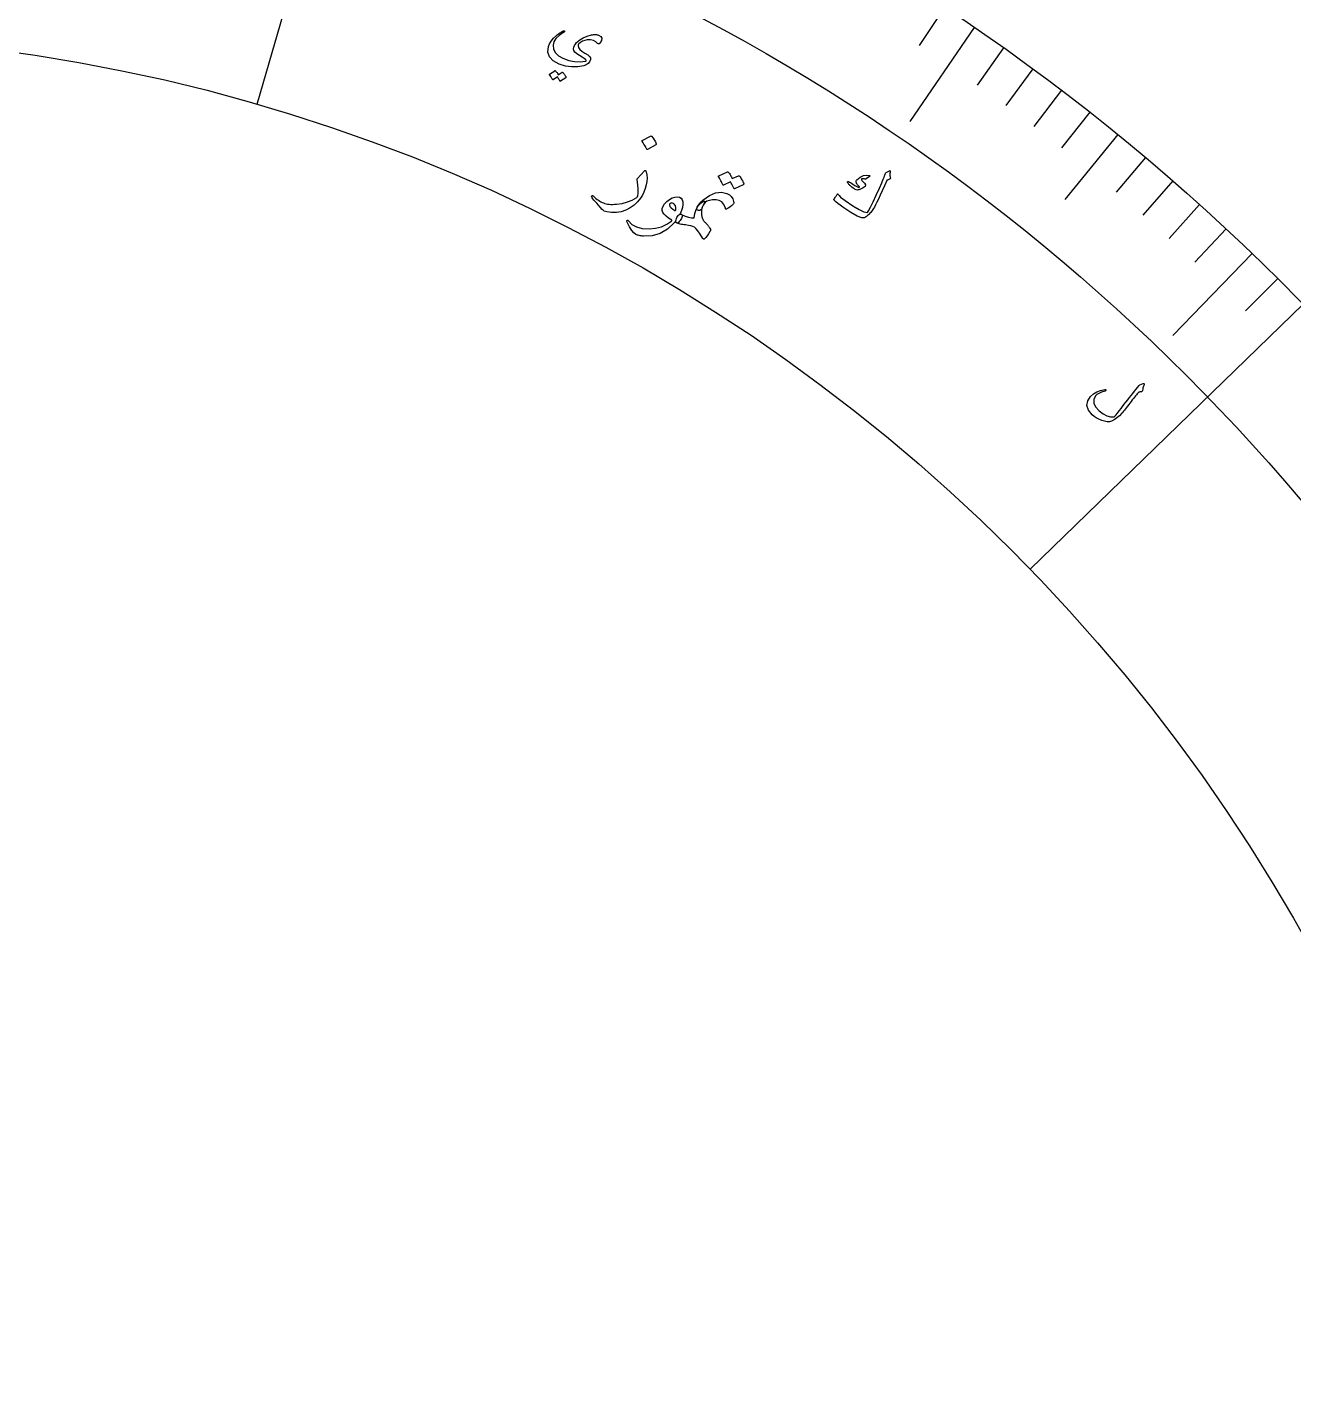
# Model space of a CAD drawing. Header units: millimetres. Extents: x -82 to 82, y -82 to 107.
# Drawn here: x 6.76 to 39.71, y 10.92 to 46 of the extents above; entities that cross this region are included whole.
import ezdxf

# ---------------------------------------------------------------- set-up
doc = ezdxf.new("R2010")
doc.units = ezdxf.units.MM
for name, color, linetype in [('ENGRAVE', 7, 'Continuous'), ('ENGRAVE_FINE', 8, 'Continuous'), ('TEXT', 5, 'Continuous')]:
    doc.layers.add(name, color=color, linetype=linetype)

msp = doc.modelspace()

# ---------------------------------------------------------------- linework, layer by layer
at = {"layer": 'ENGRAVE'}
for points in [[(15.4959, 53.4881), (12.7411, 43.9791)], [(31.4084, 45.9849), (29.7333, 43.5323)], [(35.146, 43.1956), (33.7714, 41.5062)], [(38.6431, 40.0975), (36.5821, 37.959)], [(39.9688, 38.7761), (32.8633, 31.8826)]]:
    msp.add_lwpolyline(points, dxfattribs=at)
for radius in [80.85, 80.85, 78.6844, 74.6625, 74.6625, 71.4862, 65.5875, 65.5875, 62.1225, 55.6875, 55.6875, 52.2225, 45.7875, 45.7875]:
    msp.add_circle((0, 0), radius, dxfattribs=at)
at = {"layer": 'ENGRAVE_FINE'}
for points in [[(30.6344, 46.5041), (29.9809, 45.512)], [(32.1739, 45.4526), (31.4875, 44.4829)], [(32.9306, 44.9074), (32.2281, 43.9493)], [(33.6783, 44.3494), (32.9599, 43.4033)], [(34.4169, 43.7787), (33.6826, 42.8448)], [(35.8655, 42.6001), (35.1003, 41.6913)], [(36.5751, 41.9924), (35.7949, 41.0965)], [(37.2747, 41.3726), (36.4796, 40.49)], [(37.9641, 40.7409), (37.1542, 39.8718)], [(39.3114, 39.4425), (38.4727, 38.6011)]]:
    msp.add_lwpolyline(points, dxfattribs=at)
at = {"layer": 'TEXT'}
for points in [[(21.6088, 45.5686), (21.5627, 45.6127), (21.5019, 45.6423), (21.4265, 45.6573), (21.3366, 45.6576), (21.2745, 45.6468), (21.2173, 45.6259), (21.165, 45.595), (21.1177, 45.5541), (21.1105, 45.5448), (21.1053, 45.5341), (21.102, 45.522), (21.1007, 45.5085), (21.1107, 45.46), (21.1429, 45.4119), (21.1972, 45.3642), (21.2737, 45.3168), (21.3494, 45.2708), (21.4, 45.2279), (21.4254, 45.1885), (21.4257, 45.1524), (21.3982, 45.0902), (21.3602, 45.0412), (21.3119, 45.0053), (21.2533, 44.9825), (21.0888, 44.9553), (20.9271, 44.9539), (20.7679, 44.9783), (20.611, 45.0286), (20.4537, 45.1141), (20.3543, 45.2188), (20.3127, 45.3431), (20.3292, 45.4872), (20.3579, 45.5576), (20.4015, 45.6284), (20.46, 45.6996), (20.5336, 45.7713), (20.5565, 45.7901), (20.5794, 45.8079), (20.6022, 45.8247), (20.6249, 45.8405), (20.6478, 45.8554), (20.6709, 45.8694), (20.6943, 45.8825), (20.7179, 45.8947), (20.7295, 45.8989), (20.7382, 45.8988), (20.7439, 45.8944), (20.7466, 45.8858), (20.7463, 45.8767), (20.7436, 45.8688), (20.7385, 45.8619), (20.7311, 45.856), (20.6105, 45.775), (20.5235, 45.6921), (20.47, 45.6074), (20.4497, 45.521), (20.4616, 45.4151), (20.5075, 45.3233), (20.5874, 45.2456), (20.7014, 45.1818), (20.8585, 45.1243), (21.0094, 45.0924), (21.1542, 45.0862), (21.2931, 45.1059), (21.3023, 45.1088), (21.3075, 45.1135), (21.3087, 45.1202), (21.3059, 45.1287), (21.2886, 45.1502), (21.2539, 45.1779), (21.2019, 45.2116), (21.1324, 45.2513), (21.0631, 45.2947), (21.0149, 45.3378), (20.9877, 45.3809), (20.9817, 45.424), (20.9898, 45.4676), (21.006, 45.5098), (21.0302, 45.5505), (21.0624, 45.5899), (21.1408, 45.6602), (21.2307, 45.7167), (21.3321, 45.7593), (21.4451, 45.7879), (21.4743, 45.7935), (21.5018, 45.7973), (21.5277, 45.7992), (21.552, 45.7994), (21.5747, 45.7979), (21.5955, 45.7949), (21.6147, 45.7903), (21.6321, 45.7843), (21.6939, 45.7477), (21.7202, 45.7008), (21.711, 45.6437), (21.6663, 45.5764), (21.6492, 45.5606), (21.634, 45.5541), (21.6205, 45.5568), (21.6088, 45.5686)], [(20.6841, 44.8145), (20.6871, 44.8157), (20.6906, 44.8156), (20.6946, 44.8143), (20.6989, 44.8118), (20.7124, 44.798), (20.7251, 44.7838), (20.7369, 44.7692), (20.7479, 44.7542), (20.7581, 44.7387), (20.7677, 44.7225), (20.7765, 44.7055), (20.7846, 44.6879), (20.7856, 44.6832), (20.785, 44.679), (20.7829, 44.6752), (20.7792, 44.6719), (20.6402, 44.5804), (20.6372, 44.5797), (20.634, 44.5811), (20.6306, 44.5848), (20.6269, 44.5906), (20.6247, 44.5954), (20.6208, 44.6024), (20.6151, 44.6116), (20.6077, 44.6231), (20.5986, 44.6369), (20.5875, 44.6532), (20.5746, 44.672), (20.5598, 44.6933), (20.451, 44.6224), (20.4467, 44.6206), (20.4427, 44.6216), (20.4389, 44.6252), (20.4353, 44.6316), (20.4322, 44.6371), (20.4272, 44.6456), (20.4202, 44.657), (20.4114, 44.6712), (20.4004, 44.6886), (20.387, 44.709), (20.3713, 44.7325), (20.3533, 44.7591), (20.3519, 44.7629), (20.3519, 44.7659), (20.3533, 44.7683), (20.3563, 44.7701), (20.4941, 44.8567), (20.4971, 44.8579), (20.5006, 44.8578), (20.5046, 44.8565), (20.5089, 44.854), (20.5208, 44.843), (20.5318, 44.8315), (20.5421, 44.8194), (20.5517, 44.8068), (20.5605, 44.7937), (20.5686, 44.7803), (20.5761, 44.7665), (20.583, 44.7524)], [(22.9883, 43.1555), (22.9931, 43.1569), (22.9985, 43.1564), (23.0045, 43.154), (23.0111, 43.1497), (23.0498, 43.1041), (23.0832, 43.0557), (23.1114, 43.0045), (23.1344, 42.9504), (23.1357, 42.9434), (23.1348, 42.9375), (23.1317, 42.9329), (23.1264, 42.9294), (22.908, 42.8056), (22.9013, 42.8035), (22.895, 42.8054), (22.8894, 42.8114), (22.8843, 42.8214), (22.8799, 42.8301), (22.8727, 42.8435), (22.8628, 42.8614), (22.8501, 42.884), (22.8343, 42.9114), (22.815, 42.9438), (22.7924, 42.9812), (22.7663, 43.0235), (22.7632, 43.0298), (22.7626, 43.0349), (22.7646, 43.0386), (22.7691, 43.0409)], [(22.8322, 42.253), (22.836, 42.2567), (22.8396, 42.2594), (22.843, 42.2609), (22.8463, 42.2613), (22.8535, 42.2582), (22.8604, 42.2505), (22.8668, 42.2383), (22.8727, 42.2216), (22.8888, 42.1439), (22.8942, 42.0613), (22.8887, 41.9738), (22.8725, 41.8813), (22.8471, 41.7862), (22.8144, 41.6966), (22.7743, 41.6126), (22.7271, 41.5341), (22.6477, 41.4402), (22.5569, 41.358), (22.4547, 41.2876), (22.3411, 41.2288), (22.2202, 41.1852), (22.0971, 41.1628), (21.9717, 41.1616), (21.844, 41.1815), (21.8117, 41.1904), (21.7819, 41.2041), (21.7545, 41.2223), (21.7296, 41.2451), (21.6754, 41.3041), (21.6266, 41.3579), (21.5834, 41.4066), (21.5457, 41.4501), (21.5137, 41.4885), (21.4877, 41.5216), (21.4675, 41.5494), (21.4533, 41.572), (21.4509, 41.5779), (21.4498, 41.5832), (21.4499, 41.5878), (21.4512, 41.5919), (21.4542, 41.5965), (21.4579, 41.6002), (21.4623, 41.6033), (21.4675, 41.6055), (21.4731, 41.6063), (21.4789, 41.6051), (21.4847, 41.6019), (21.4907, 41.5967), (21.5264, 41.5637), (21.5614, 41.5337), (21.5955, 41.5066), (21.6288, 41.4825), (21.6617, 41.4611), (21.6943, 41.4423), (21.7268, 41.4262), (21.7591, 41.4127), (21.7926, 41.4015), (21.8284, 41.3924), (21.8668, 41.3853), (21.9076, 41.3802), (21.9509, 41.3773), (21.9968, 41.3767), (22.0454, 41.3785), (22.0967, 41.3825), (22.246, 41.4036), (22.3838, 41.4392), (22.5101, 41.4896), (22.6248, 41.5549), (22.6331, 41.5607), (22.6403, 41.5688), (22.6463, 41.579), (22.6511, 41.5915), (22.663, 41.6743), (22.6643, 41.7728), (22.6549, 41.8869), (22.6347, 42.0167), (22.6348, 42.0242), (22.6357, 42.0304), (22.6376, 42.0354), (22.6404, 42.039)], [(25.2728, 42.1228), (25.2777, 42.124), (25.2831, 42.1232), (25.289, 42.1204), (25.2954, 42.1158), (25.3143, 42.0924), (25.3319, 42.0685), (25.3482, 42.0442), (25.3632, 42.0195), (25.3769, 41.9941), (25.3893, 41.9678), (25.4006, 41.9405), (25.4107, 41.9124), (25.4115, 41.9051), (25.4101, 41.8989), (25.4063, 41.8936), (25.4001, 41.8894), (25.1728, 41.7786), (25.1681, 41.7782), (25.1634, 41.781), (25.1586, 41.7872), (25.1537, 41.7967), (25.151, 41.8043), (25.1459, 41.8156), (25.1385, 41.8306), (25.1286, 41.8492), (25.1164, 41.8718), (25.1015, 41.8985), (25.0842, 41.9293), (25.0643, 41.9643), (24.8867, 41.8782), (24.8799, 41.8764), (24.8737, 41.8786), (24.8683, 41.8848), (24.8637, 41.8951), (24.8596, 41.904), (24.853, 41.9177), (24.8439, 41.9361), (24.8321, 41.9593), (24.8175, 41.9874), (24.7996, 42.0207), (24.7785, 42.0591), (24.7542, 42.1026), (24.7525, 42.1084), (24.7529, 42.1131), (24.7555, 42.1164), (24.7603, 42.1185), (24.9848, 42.2229), (24.9896, 42.2241), (24.995, 42.2233), (25.0009, 42.2206), (25.0074, 42.216), (25.0242, 42.1972), (25.0397, 42.1777), (25.054, 42.1575), (25.0671, 42.1367), (25.0789, 42.1153), (25.0897, 42.0935), (25.0995, 42.0713), (25.1081, 42.0488)], [(29.2201, 42.229), (29.2176, 42.2065), (29.216, 42.1846), (29.2154, 42.1633), (29.2158, 42.1426), (29.2172, 42.1223), (29.2199, 42.1026), (29.2237, 42.0833), (29.2287, 42.0645), (29.2293, 42.0554), (29.2261, 42.0475), (29.2192, 42.0408), (29.2085, 42.0354), (29.1485, 42.009), (29.1424, 42.0059), (29.1375, 42.003), (29.1339, 42.0004), (29.1317, 41.998), (29.0711, 41.8561), (29.0154, 41.7286), (28.9646, 41.6154), (28.9187, 41.5164), (28.8778, 41.4319), (28.8418, 41.362), (28.8109, 41.3065), (28.7849, 41.2657), (28.7327, 41.1908), (28.7148, 41.168), (28.6957, 41.1459), (28.6754, 41.1245), (28.6539, 41.1038), (28.6311, 41.0839), (28.6069, 41.0648), (28.5813, 41.0465), (28.5543, 41.029), (28.4833, 41.0246), (28.3652, 41.07), (28.1999, 41.1646), (27.9867, 41.3081), (27.9218, 41.3553), (27.8628, 41.4007), (27.8098, 41.4442), (27.7628, 41.4858), (27.7595, 41.491), (27.7581, 41.4962), (27.7587, 41.5015), (27.7614, 41.5069), (27.7758, 41.5316), (27.7891, 41.5539), (27.8013, 41.5739), (27.8124, 41.5916), (27.8224, 41.6071), (27.8316, 41.6207), (27.8399, 41.6324), (27.8473, 41.6421), (27.8518, 41.6474), (27.856, 41.6492), (27.8598, 41.6477), (27.8633, 41.6427), (27.8921, 41.6076), (27.9331, 41.5684), (27.9865, 41.525), (28.0521, 41.4775), (28.2523, 41.3415), (28.4149, 41.244), (28.5403, 41.1852), (28.6289, 41.1655), (28.6612, 41.2121), (28.7105, 41.3033), (28.7769, 41.4391), (28.8601, 41.6196), (28.9418, 41.8013), (29.003, 41.9393), (29.0437, 42.0333), (29.064, 42.0833), (29.0692, 42.0973), (29.074, 42.1104), (29.0785, 42.1226), (29.0827, 42.1338), (29.0865, 42.1441), (29.0898, 42.1533), (29.0926, 42.1614), (29.095, 42.1683), (29.101, 42.183), (29.109, 42.1954), (29.119, 42.2057), (29.1309, 42.2137), (29.2009, 42.2514), (29.2061, 42.2537), (29.2105, 42.2544), (29.2142, 42.2537), (29.2172, 42.2515), (29.2195, 42.2469), (29.2208, 42.2416), (29.221, 42.2357), (29.2201, 42.229)], [(28.6865, 42.1254), (28.6892, 42.123), (28.6909, 42.1201), (28.6918, 42.1167), (28.6917, 42.1128), (28.6906, 42.11), (28.6891, 42.1073), (28.687, 42.1046), (28.6843, 42.102), (28.596, 42.0427), (28.5864, 42.0372), (28.5779, 42.0337), (28.5705, 42.0322), (28.5642, 42.0328), (28.5409, 42.0406), (28.5193, 42.0447), (28.4995, 42.0451), (28.4815, 42.0417), (28.4755, 42.0376), (28.4744, 42.0296), (28.4781, 42.0178), (28.4866, 42.0022), (28.4932, 41.9933), (28.5003, 41.9844), (28.5079, 41.9755), (28.5158, 41.9666), (28.5243, 41.9576), (28.5334, 41.9485), (28.543, 41.9392), (28.5533, 41.9298), (28.5817, 41.8867), (28.5715, 41.8447), (28.5229, 41.8039), (28.436, 41.7641), (28.4054, 41.7554), (28.3783, 41.7509), (28.3546, 41.7506), (28.3343, 41.7544), (28.3146, 41.7625), (28.2898, 41.7772), (28.2599, 41.7984), (28.2248, 41.8262), (28.2071, 41.8408), (28.1908, 41.8553), (28.1758, 41.8697), (28.1622, 41.8841), (28.1498, 41.8981), (28.1383, 41.9114), (28.1278, 41.924), (28.1182, 41.9361), (28.1135, 41.9452), (28.1113, 41.9536), (28.1117, 41.961), (28.1146, 41.9676), (28.1196, 41.9731), (28.1255, 41.9755), (28.1321, 41.9748), (28.1395, 41.9711), (28.1621, 41.958), (28.1876, 41.9428), (28.2158, 41.9254), (28.2468, 41.9057), (28.3046, 41.8691), (28.3511, 41.8426), (28.3864, 41.8261), (28.4104, 41.8198), (28.4141, 41.8199), (28.4171, 41.8214), (28.4194, 41.8242), (28.4208, 41.8285), (28.421, 41.8316), (28.4198, 41.8353), (28.4174, 41.8397), (28.4136, 41.8446), (28.3759, 41.8859), (28.3608, 41.9041), (28.3493, 41.9219), (28.3417, 41.9395), (28.3377, 41.9567), (28.3367, 41.9746), (28.3395, 41.9904), (28.3463, 42.004), (28.3571, 42.0156), (28.4445, 42.0836), (28.5285, 42.1246), (28.6092, 42.1385), (28.6865, 42.1254)], [(23.5996, 40.8963), (23.4288, 40.7292), (23.2394, 40.6158), (23.0315, 40.5556), (22.8049, 40.5482), (22.7755, 40.5511), (22.747, 40.5548), (22.7193, 40.5593), (22.6926, 40.5648), (22.667, 40.5712), (22.6427, 40.5787), (22.6198, 40.5871), (22.5983, 40.5966), (22.5513, 40.6325), (22.4987, 40.6974), (22.4401, 40.7913), (22.3754, 40.9143), (22.3698, 40.9299), (22.3685, 40.9427), (22.3715, 40.9528), (22.3788, 40.9602), (22.3882, 40.9638), (22.3973, 40.9628), (22.4063, 40.9571), (22.415, 40.9468), (22.5015, 40.8536), (22.6199, 40.7884), (22.7706, 40.7507), (22.9537, 40.7402), (23.1171, 40.7552), (23.2686, 40.7954), (23.4083, 40.861), (23.5361, 40.9522), (23.5382, 40.9568), (23.5389, 40.9611), (23.5381, 40.9649), (23.5359, 40.9684), (23.4561, 41.0206), (23.3913, 41.0705), (23.3414, 41.1181), (23.3066, 41.1636), (23.288, 41.2138), (23.2893, 41.268), (23.3102, 41.3264), (23.351, 41.3888), (23.3572, 41.3966), (23.3638, 41.4044), (23.3708, 41.4122), (23.3782, 41.42), (23.3861, 41.4279), (23.3945, 41.4361), (23.4034, 41.4445), (23.413, 41.4533), (23.4808, 41.5066), (23.548, 41.5446), (23.6147, 41.5673), (23.6807, 41.5745), (23.7392, 41.5657), (23.7829, 41.5403), (23.8119, 41.4983), (23.8261, 41.4398), (23.8271, 41.3691), (23.8156, 41.2943), (23.7916, 41.2154), (23.7551, 41.1324), (23.7599, 41.1297), (23.7646, 41.1273), (23.7693, 41.1251), (23.7738, 41.1232), (23.7784, 41.1212), (23.7831, 41.119), (23.7878, 41.1166), (23.7926, 41.1139), (23.8068, 41.1011), (23.8134, 41.0833), (23.8123, 41.0607), (23.8036, 41.0333), (23.7904, 41.0052), (23.7742, 40.9785), (23.7552, 40.9529), (23.7333, 40.9287), (23.7116, 40.9088), (23.693, 40.8963), (23.6775, 40.8914), (23.6652, 40.8939), (23.6198, 40.9201), (23.6169, 40.9159), (23.6126, 40.9105), (23.6068, 40.904), (23.5996, 40.8963)], [(23.6403, 41.2339), (23.6404, 41.2928), (23.6306, 41.3401), (23.6108, 41.3757), (23.5812, 41.3997), (23.5587, 41.4056), (23.5366, 41.4073), (23.515, 41.4048), (23.4937, 41.398), (23.4851, 41.3928), (23.4799, 41.3849), (23.4779, 41.3744), (23.4792, 41.3612), (23.4916, 41.325), (23.5192, 41.2894), (23.5618, 41.2545), (23.6196, 41.22), (23.6263, 41.2178), (23.632, 41.2193), (23.6367, 41.2247), (23.6403, 41.2339)], [(24.3517, 41.357), (24.3339, 41.3203), (24.3213, 41.2736), (24.3137, 41.217), (24.3112, 41.1506), (24.3125, 41.1247), (24.3149, 41.0997), (24.3184, 41.0757), (24.3231, 41.0526), (24.3289, 41.0305), (24.3359, 41.0093), (24.3441, 40.989), (24.3534, 40.9697), (24.3582, 40.9618), (24.3651, 40.9526), (24.3739, 40.9419), (24.3848, 40.9298), (24.3976, 40.9162), (24.4122, 40.9009), (24.4286, 40.8839), (24.4468, 40.8652), (24.4612, 40.8499), (24.4743, 40.8352), (24.4861, 40.8211), (24.4967, 40.8076), (24.5062, 40.7944), (24.5151, 40.7814), (24.5232, 40.7687), (24.5307, 40.7561), (24.5417, 40.7342), (24.5456, 40.7121), (24.5425, 40.6897), (24.5323, 40.6671), (24.4945, 40.6095), (24.4586, 40.5598), (24.4247, 40.5179), (24.3926, 40.4838), (24.3782, 40.4712), (24.3652, 40.4677), (24.3535, 40.4731), (24.3432, 40.4874), (24.2744, 40.6013), (24.2152, 40.6885), (24.1657, 40.749), (24.1262, 40.7828), (24.0859, 40.8017), (24.0341, 40.8176), (23.9709, 40.8305), (23.8964, 40.8402), (23.8582, 40.8442), (23.8226, 40.8489), (23.7896, 40.8543), (23.7592, 40.8603), (23.7314, 40.8673), (23.7061, 40.8754), (23.6832, 40.8848), (23.6628, 40.8952), (23.6511, 40.9064), (23.6448, 40.9234), (23.6438, 40.9462), (23.6481, 40.9748), (23.6573, 41.0063), (23.6697, 41.0357), (23.6851, 41.0629), (23.7037, 41.0878), (23.7242, 41.1073), (23.7452, 41.118), (23.7667, 41.1198), (23.7888, 41.1129), (23.8865, 41.0716), (23.975, 41.0434), (24.0545, 41.0285), (24.125, 41.0268), (24.1385, 41.14), (24.1728, 41.2434), (24.228, 41.3369), (24.3043, 41.4205), (24.3662, 41.4585), (24.3947, 41.4606), (24.3899, 41.4267), (24.3517, 41.357)], [(24.3269, 41.2873), (24.3123, 41.2539), (24.2914, 41.2312), (24.2642, 41.2191), (24.2306, 41.2175), (24.2037, 41.2255), (24.19, 41.2422), (24.1895, 41.2678), (24.2024, 41.3021), (24.2339, 41.3539), (24.2688, 41.4017), (24.3071, 41.4454), (24.3488, 41.4852), (24.5188, 41.6066), (24.6798, 41.6769), (24.8316, 41.6958), (24.974, 41.6634), (25.0367, 41.6288), (25.0866, 41.5818), (25.1235, 41.5226), (25.1476, 41.451), (25.1506, 41.4283), (25.1494, 41.409), (25.1441, 41.3931), (25.1346, 41.3804), (25.0901, 41.3409), (25.0479, 41.3072), (25.0082, 41.2794), (24.9708, 41.2575), (24.9581, 41.254), (24.9476, 41.256), (24.9393, 41.2637), (24.9331, 41.277), (24.8926, 41.371), (24.8393, 41.4387), (24.7734, 41.4799), (24.695, 41.4947), (24.5977, 41.4936), (24.5174, 41.4815), (24.4541, 41.4584), (24.4078, 41.4245), (24.3809, 41.3935), (24.3585, 41.3603), (24.3405, 41.3249), (24.3269, 41.2873)], [(35.8065, 36.7116), (35.8128, 36.7134), (35.8187, 36.7133), (35.8242, 36.7114), (35.8292, 36.7077), (35.8329, 36.7026), (35.8344, 36.6967), (35.8338, 36.6899), (35.8311, 36.6824), (35.8139, 36.6394), (35.8015, 36.5999), (35.7941, 36.5636), (35.7916, 36.5307), (35.7897, 36.5198), (35.7837, 36.5111), (35.7734, 36.5045), (35.759, 36.5001), (35.7512, 36.4988), (35.7437, 36.4974), (35.7366, 36.4961), (35.7298, 36.4947), (35.7235, 36.4935), (35.7176, 36.4924), (35.7122, 36.4915), (35.7073, 36.4907), (35.6987, 36.489), (35.6902, 36.4853), (35.6817, 36.4797), (35.6732, 36.472), (35.6523, 36.4474), (35.6298, 36.4203), (35.6059, 36.3905), (35.5804, 36.3582), (35.5532, 36.3234), (35.5244, 36.2862), (35.4939, 36.2466), (35.4616, 36.2046), (35.43, 36.1622), (35.4, 36.1226), (35.3715, 36.0858), (35.3447, 36.0519), (35.3195, 36.0206), (35.2959, 35.9917), (35.274, 35.9654), (35.2536, 35.9416), (35.1905, 35.8738), (35.1237, 35.8165), (35.0533, 35.7697), (34.9791, 35.7332), (34.928, 35.7193), (34.8689, 35.7179), (34.8019, 35.7291), (34.7268, 35.7529), (34.6518, 35.785), (34.586, 35.8199), (34.5295, 35.8577), (34.4823, 35.8985), (34.3846, 36.022), (34.3446, 36.1421), (34.3624, 36.259), (34.4383, 36.3728), (34.5133, 36.4402), (34.6001, 36.4935), (34.6987, 36.5327), (34.8092, 36.5576), (34.8164, 36.5583), (34.8224, 36.5572), (34.8271, 36.5545), (34.8305, 36.5502), (34.8332, 36.5445), (34.8344, 36.5393), (34.8341, 36.5346), (34.8324, 36.5304), (34.8288, 36.5249), (34.8244, 36.5206), (34.8191, 36.5175), (34.8129, 36.5154), (34.7245, 36.4847), (34.6542, 36.4537), (34.6021, 36.4224), (34.5682, 36.3909), (34.5221, 36.2974), (34.5226, 36.2009), (34.5697, 36.1013), (34.6631, 35.9985), (34.7625, 35.9215), (34.8608, 35.8702), (34.958, 35.8445), (35.0544, 35.8447), (35.0761, 35.869), (35.1009, 35.8979), (35.1288, 35.9315), (35.1597, 35.9697), (35.1937, 36.0127), (35.2307, 36.0608), (35.2709, 36.1138), (35.314, 36.1718), (35.3591, 36.2311), (35.4037, 36.2893), (35.4478, 36.3463), (35.4914, 36.4021), (35.5346, 36.4567), (35.5775, 36.51), (35.6201, 36.562), (35.6624, 36.6127), (35.7011, 36.6634), (35.7064, 36.6683), (35.7119, 36.6724), (35.7175, 36.6757), (35.7234, 36.6781)]]:
    msp.add_lwpolyline(points, close=True, dxfattribs=at)

doc.saveas('drawing.dxf')
